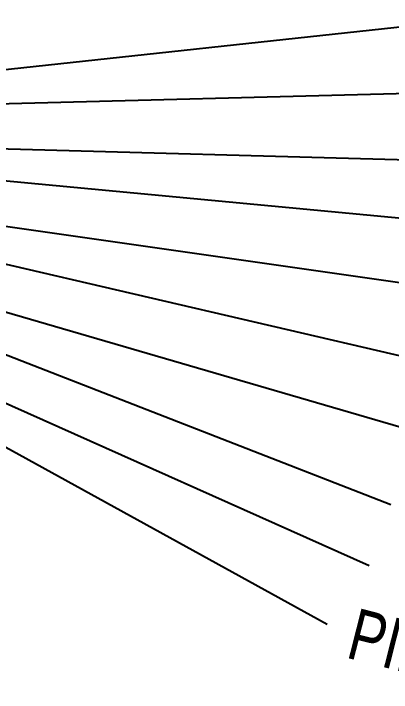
# Model space of a CAD drawing. Header units: millimetres. Extents: x 3193 to 3447, y -44 to 135.
# Drawn here: x 3394.75 to 3417.09, y 26.45 to 66.62 of the extents above; entities that cross this region are included whole.
import ezdxf

# ---------------------------------------------------------------- set-up
doc = ezdxf.new("R2010")
doc.units = ezdxf.units.MM
doc.header["$LTSCALE"] = 23.1
doc.layers.add('備註', color=1, linetype='CONTINUOUS')
doc.styles.get("Standard").update_dxf_attribs({"font": 'simplex.shx', "width": 0.8})

msp = doc.modelspace()

# ---------------------------------------------------------------- linework, layer by layer
at = {"layer": '備註', "color": 1, "linetype": 'Continuous'}
for p, q in [((3382.724, 62.076), (3424.878, 66.618)), ((3382.378, 60.982), (3423.227, 62.041)), ((3381.8, 58.975), (3421.911, 57.858)), ((3381.86, 57.902), (3421.495, 54.158)), ((3381.581, 55.865), (3420.17, 50.324)), ((3381.697, 54.718), (3418.782, 46.103)), ((3381.079, 52.81), (3418.298, 41.965)), ((3381.111, 51.572), (3417.052, 37.562)), ((3380.674, 49.653), (3415.772, 33.967)), ((3380.34, 48.646), (3413.293, 30.484))]:
    msp.add_line(p, q, dxfattribs=at)

# ---------------------------------------------------------------- texts
at = {"layer": '備註', "color": 1, "lineweight": 0, "insert": (3414.207, 31.685), "char_height": 3.02889, "attachment_point": 1, "rotation": 345.7834}
msp.add_mtext('{\\fPMingLiU|b0|i0|c136|p2;\\C256; PIN10', dxfattribs=at)

doc.saveas('drawing.dxf')
